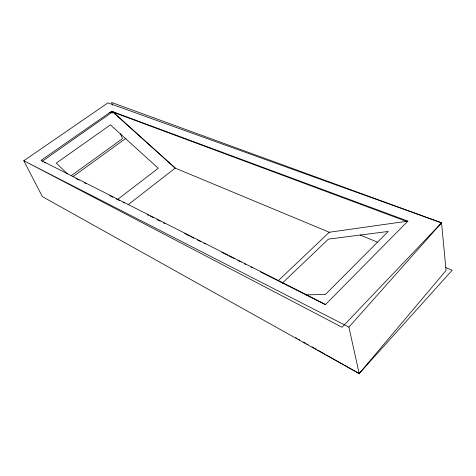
<?xml version="1.0" encoding="UTF-8"?>
<svg xmlns="http://www.w3.org/2000/svg" width="476" height="476" viewBox="0 0 476 476"><rect width="100%" height="100%" fill="white"/><g stroke="black" fill="none" stroke-linecap="round" stroke-linejoin="round"><path stroke-width="0.71" d="M42.055 161.376L112.824 111.717L109.718 112.58M445.316 267.452L452.2 270.237L359.19 373.577L348.908 327.131L441.544 222.839L107.933 102.899L23.8 160.733L42.34 196.588L359.19 373.577L446.054 270.487L441.544 222.839L111.545 102.423L112.657 105.178M441.544 222.839L342.065 327.256L23.8 160.733L348.908 327.131M325.584 304.462L41.025 160.376L111.604 111.265L407.896 221.12L325.37 304.682L260.342 271.79M282.333 283.107L328.428 239.107L388.22 231.449L325.34 294.519L305.491 294.828M278.478 280.471L329.279 232.258L407.896 221.12M128.002 204.829L175.204 168.105L329.279 232.258M117.542 199.498L158.252 168.248L110.426 124.885L56.275 163.107L67.419 173.805M71.257 175.674L122.469 138.647L120.511 133.833M73.012 176.644L125.985 138.248M112.705 111.497L112.788 112.062L175.204 168.105L112.824 111.717M112.788 112.062L406.355 221.34M360.195 235.019L377.367 242.111M44.048 162.381L45.375 163.054M75.892 178.488L79.212 180.166M84.52 182.855L85.847 183.522M109.736 195.606L113.05 197.284M116.37 198.962L119.684 200.64M123.004 202.318L124.331 202.99M147.554 214.735L148.881 215.408M150.208 216.08L153.522 217.758M156.842 219.436L160.156 221.114M163.476 222.792L164.803 223.464M184.706 233.532L189.353 235.882M190.68 236.554L193.994 238.232M197.314 239.91L200.634 241.588M203.948 243.266L205.275 243.938M221.864 252.328L227.831 255.344M229.158 256.017L234.472 258.7M237.786 260.384L241.106 262.062M244.42 263.74L245.747 264.406M251.054 267.095L252.381 267.762M295.763 337.674L297.054 338.406M298.351 339.138L299.642 339.876M303.527 342.071L305.467 343.172M306.764 343.904L308.055 344.636M311.941 346.831L316.469 349.396M317.766 350.128L324.888 354.162M326.179 354.894L359.19 373.577M111.562 111.836L112.122 113.211"/></g></svg>
